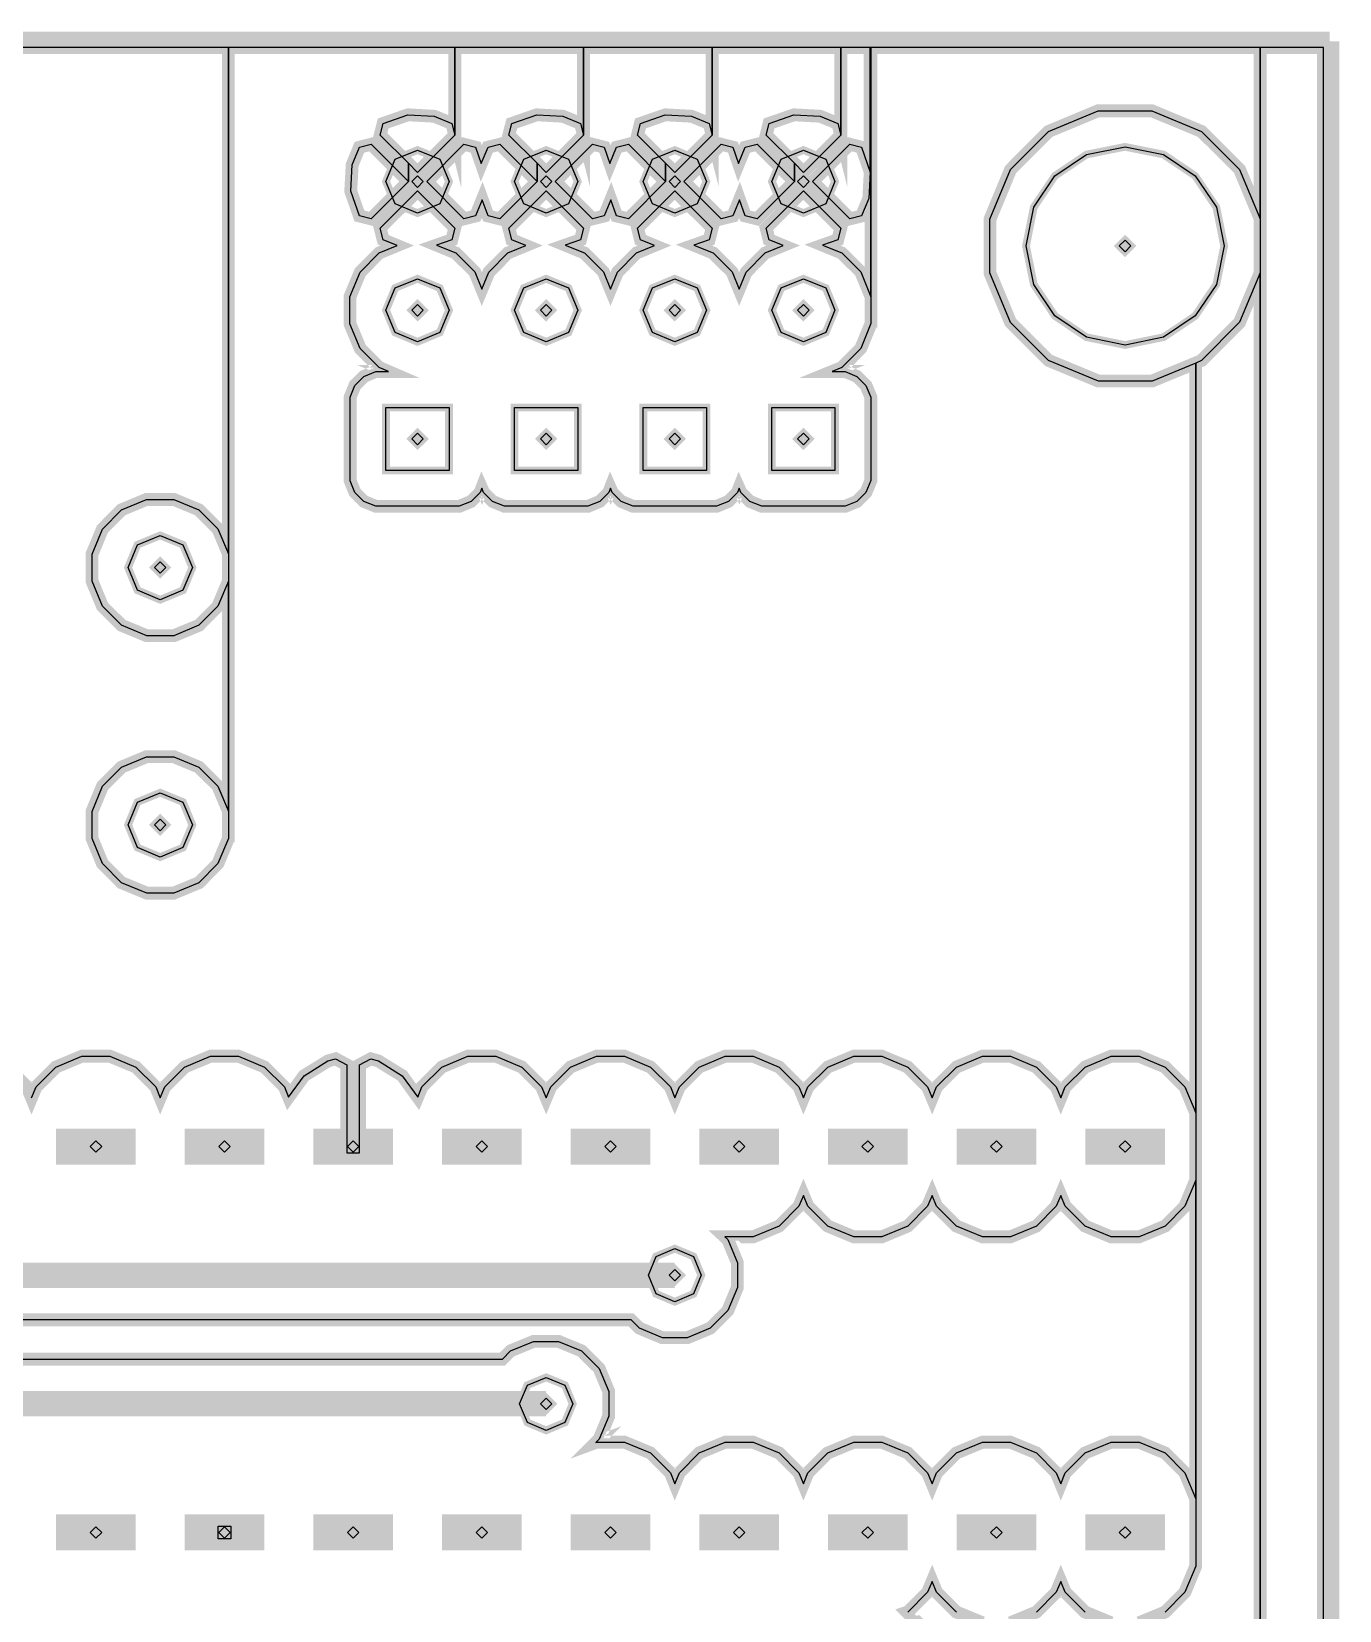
# Model space of a CAD drawing. Extents: x 0 to 6.22, y 0 to 4.04.
# Drawn here: x 5.207 to 6.224, y 0.756 to 1.984 of the extents above; entities that cross this region are included whole.
import ezdxf

# ---------------------------------------------------------------- set-up
doc = ezdxf.new("R2010")
doc.units = 0
doc.layers.get('0').update_dxf_attribs({"linetype": 'CONTINUOUS'})

msp = doc.modelspace()

# ---------------------------------------------------------------- linework, layer by layer
at = {"color": 0}
for points, const_width in [([(6.21636, 1.97613), (4.24783, 1.97613)], 0.015), ([(4.25288, 0.0126411), (6.21137, 0.0126411), (6.21137, 1.97114)], 0.01), ([(5.18836, 1.17882), (5.20378, 1.16341), (5.20725, 1.15495), (5.21078, 1.16341), (5.22618, 1.17882), (5.24636, 1.18723), (5.26818, 1.18723), (5.28836, 1.17882), (5.30376, 1.16341), (5.30724, 1.15495), (5.31076, 1.16341), (5.32617, 1.17882), (5.34636, 1.18723), (5.36817, 1.18723), (5.38835, 1.17882), (5.40375, 1.16341), (5.40707, 1.15544), (5.41906, 1.17204), (5.43767, 1.18354), (5.44358, 1.18522), (5.45225, 1.18056), (5.45225, 1.11203), (5.46224, 1.11203), (5.46224, 1.18056), (5.47097, 1.18522), (5.47683, 1.18354), (5.49544, 1.17204), (5.50738, 1.15544), (5.51074, 1.16341), (5.52615, 1.17882), (5.54633, 1.18723), (5.56814, 1.18723), (5.58838, 1.17882), (5.60374, 1.16341), (5.60726, 1.15495), (5.61079, 1.16341), (5.62614, 1.17882), (5.64638, 1.18723), (5.66818, 1.18723), (5.68836, 1.17882), (5.70378, 1.16341), (5.70725, 1.15495), (5.71078, 1.16341), (5.72618, 1.17882), (5.74636, 1.18723), (5.76818, 1.18723), (5.78836, 1.17882), (5.80376, 1.16341), (5.80724, 1.15495), (5.81076, 1.16341), (5.82617, 1.17882), (5.84636, 1.18723), (5.86817, 1.18723), (5.88835, 1.17882), (5.90375, 1.16341), (5.90728, 1.15495), (5.91075, 1.16341), (5.92617, 1.17882), (5.94635, 1.18723), (5.96815, 1.18723), (5.98833, 1.17882), (6.00375, 1.16341), (6.00726, 1.15495), (6.01074, 1.16341), (6.02615, 1.17882), (6.04633, 1.18723), (6.06814, 1.18723), (6.08838, 1.17882), (6.10374, 1.16341), (6.11214, 1.14323), (6.11214, 1.72601), (6.07824, 1.71203), (6.03646, 1.71203), (5.99783, 1.72803), (5.96826, 1.75754), (5.95225, 1.796), (5.95225, 1.83783), (5.96826, 1.87642), (5.99778, 1.90603), (6.03624, 1.92204), (6.07807, 1.92204), (6.11664, 1.90603), (6.14626, 1.87651), (6.16228, 1.83806), (6.16228, 1.97114), (5.85975, 1.97114), (5.85975, 1.75662), (5.85178, 1.73736), (5.83708, 1.72254), (5.82954, 1.71946), (5.83968, 1.71946), (5.84885, 1.7156), (5.85585, 1.70861), (5.85965, 1.69954), (5.85965, 1.6346), (5.85585, 1.62543), (5.84885, 1.61843), (5.83974, 1.61464), (5.77485, 1.61464), (5.76568, 1.61843), (5.75868, 1.62543), (5.75717, 1.62875), (5.75586, 1.62543), (5.74886, 1.61843), (5.73975, 1.61464), (5.67486, 1.61464), (5.66564, 1.61843), (5.65864, 1.62543), (5.65717, 1.62875), (5.65587, 1.62543), (5.64887, 1.61843), (5.63975, 1.61464), (5.57487, 1.61464), (5.56565, 1.61843), (5.55865, 1.62543), (5.55718, 1.62875), (5.55588, 1.62543), (5.54889, 1.61843), (5.53976, 1.61464), (5.47488, 1.61464), (5.46565, 1.61843), (5.45865, 1.62543), (5.45486, 1.63456), (5.45486, 1.69943), (5.45865, 1.70861), (5.46565, 1.7156), (5.47478, 1.71946), (5.48465, 1.71946), (5.47754, 1.72254), (5.46278, 1.73725), (5.45475, 1.75651), (5.45475, 1.77746), (5.46278, 1.79671), (5.47743, 1.81153), (5.49143, 1.81733), (5.48058, 1.82183), (5.47825, 1.83094), (5.50726, 1.85992), (5.53624, 1.83094), (5.53396, 1.82183), (5.52208, 1.81765), (5.53694, 1.81153), (5.55176, 1.79682), (5.55724, 1.78342), (5.56278, 1.79671), (5.57747, 1.81153), (5.59147, 1.81733), (5.58057, 1.82183), (5.57824, 1.83094), (5.60726, 1.85992), (5.63628, 1.83094), (5.63396, 1.82183), (5.62207, 1.81765), (5.63693, 1.81153), (5.65175, 1.79682), (5.65728, 1.78342), (5.66276, 1.79671), (5.67746, 1.81153), (5.69146, 1.81733), (5.68056, 1.82183), (5.67828, 1.83094), (5.70725, 1.85992), (5.73628, 1.83094), (5.73394, 1.82183), (5.72206, 1.81765), (5.73697, 1.81153), (5.75174, 1.79682), (5.75726, 1.78342), (5.76275, 1.79671), (5.77746, 1.81153), (5.79144, 1.81733), (5.78054, 1.82183), (5.77826, 1.83094), (5.80724, 1.85992), (5.83626, 1.83094), (5.83393, 1.82183), (5.82206, 1.81765), (5.83697, 1.81153), (5.85178, 1.79682), (5.85975, 1.7775), (5.85975, 1.97114), (5.85915, 1.97114), (5.85915, 1.87446), (5.85807, 1.854), (5.85243, 1.84033), (5.84337, 1.83806), (5.81435, 1.86703), (5.84337, 1.89606), (5.85243, 1.89372), (5.85915, 1.87446), (5.85915, 1.97114), (5.83626, 1.97114), (5.83626, 1.9031), (5.80724, 1.87414), (5.80018, 1.88124), (5.80018, 1.86703), (5.77115, 1.83806), (5.76204, 1.84033), (5.75754, 1.85292), (5.75244, 1.84033), (5.74338, 1.83806), (5.71436, 1.86703), (5.74338, 1.89606), (5.75244, 1.89372), (5.75683, 1.88103), (5.76204, 1.89372), (5.77115, 1.89606), (5.80018, 1.86703), (5.80018, 1.88124), (5.77826, 1.9031), (5.78054, 1.91222), (5.79986, 1.91894), (5.82026, 1.91781), (5.83393, 1.91222), (5.83626, 1.9031), (5.83626, 1.97114), (5.73628, 1.97114), (5.73628, 1.9031), (5.70725, 1.87414), (5.70014, 1.88124), (5.70014, 1.86703), (5.67117, 1.83806), (5.66206, 1.84033), (5.65756, 1.85292), (5.65246, 1.84033), (5.64333, 1.83806), (5.61436, 1.86703), (5.64333, 1.89606), (5.65246, 1.89372), (5.65685, 1.88103), (5.66206, 1.89372), (5.67117, 1.89606), (5.70014, 1.86703), (5.70014, 1.88124), (5.67828, 1.9031), (5.68056, 1.91222), (5.69987, 1.91894), (5.72026, 1.91781), (5.73394, 1.91222), (5.73628, 1.9031), (5.73628, 1.97114), (5.63628, 1.97114), (5.63628, 1.9031), (5.60726, 1.87414), (5.60015, 1.88124), (5.60015, 1.86703), (5.57118, 1.83806), (5.56207, 1.84033), (5.55757, 1.85292), (5.55246, 1.84033), (5.54335, 1.83806), (5.51438, 1.86703), (5.54335, 1.89606), (5.55246, 1.89372), (5.55686, 1.88103), (5.56207, 1.89372), (5.57118, 1.89606), (5.60015, 1.86703), (5.60015, 1.88124), (5.57824, 1.9031), (5.58057, 1.91222), (5.59988, 1.91894), (5.62028, 1.91781), (5.63396, 1.91222), (5.63628, 1.9031), (5.63628, 1.97114), (5.53624, 1.97114), (5.53624, 1.9031), (5.50726, 1.87414), (5.50017, 1.88124), (5.50017, 1.86703), (5.47114, 1.83806), (5.46208, 1.84033), (5.45535, 1.85965), (5.45649, 1.88004), (5.46208, 1.89372), (5.47114, 1.89606), (5.50017, 1.86703), (5.50017, 1.88124), (5.47825, 1.9031), (5.48058, 1.91222), (5.49983, 1.91894), (5.52024, 1.91781), (5.53396, 1.91222), (5.53624, 1.9031), (5.53624, 1.97114), (5.36025, 1.97114), (5.36025, 1.35655), (5.35215, 1.33702), (5.33735, 1.3221), (5.31787, 1.31402), (5.29676, 1.31402), (5.27724, 1.3221), (5.26237, 1.33691), (5.25429, 1.35645), (5.25429, 1.37755), (5.26237, 1.39703), (5.27718, 1.41194), (5.29665, 1.42003), (5.31776, 1.42003), (5.33724, 1.41194), (5.35215, 1.39714), (5.36025, 1.3776), (5.36025, 1.55653), (5.35215, 1.53706), (5.33735, 1.52214), (5.31787, 1.51406), (5.29676, 1.51406), (5.27724, 1.52214), (5.26237, 1.53694), (5.25429, 1.55642), (5.25429, 1.57753), (5.26237, 1.597), (5.27718, 1.61193), (5.29665, 1.62001), (5.31776, 1.62001), (5.33724, 1.61193), (5.35215, 1.59711), (5.36025, 1.57764), (5.36025, 1.97114), (5.15978, 1.97114)], 0.01), ([(6.21137, 1.97114), (6.16228, 1.97114), (6.16228, 0.146212)], 0.01), ([(6.21636, 0.00764974), (6.21636, 1.97613)], 0.015), ([(5.20378, 1.16341), (5.20725, 1.15495), (5.21078, 1.16341), (5.22618, 1.17882), (5.24636, 1.18723), (5.26818, 1.18723), (5.28836, 1.17882), (5.30376, 1.16341), (5.30724, 1.15495), (5.31076, 1.16341), (5.32617, 1.17882), (5.34636, 1.18723), (5.36817, 1.18723), (5.38835, 1.17882), (5.40375, 1.16341), (5.40707, 1.15544), (5.41906, 1.17204), (5.43767, 1.18354), (5.44358, 1.18522), (5.45225, 1.18056), (5.45225, 1.11203), (5.46224, 1.11203), (5.46224, 1.18056), (5.47097, 1.18522), (5.47683, 1.18354), (5.49544, 1.17204), (5.50738, 1.15544), (5.51074, 1.16341), (5.52615, 1.17882), (5.54633, 1.18723), (5.56814, 1.18723), (5.58838, 1.17882), (5.60374, 1.16341), (5.60726, 1.15495), (5.61079, 1.16341), (5.62614, 1.17882), (5.64638, 1.18723), (5.66818, 1.18723), (5.68836, 1.17882), (5.70378, 1.16341), (5.70725, 1.15495), (5.71078, 1.16341), (5.72618, 1.17882), (5.74636, 1.18723), (5.76818, 1.18723), (5.78836, 1.17882), (5.80376, 1.16341), (5.80724, 1.15495), (5.81076, 1.16341), (5.82617, 1.17882), (5.84636, 1.18723), (5.86817, 1.18723), (5.88835, 1.17882), (5.90375, 1.16341), (5.90728, 1.15495), (5.91075, 1.16341), (5.92617, 1.17882), (5.94635, 1.18723), (5.96815, 1.18723), (5.98833, 1.17882), (6.00375, 1.16341), (6.00726, 1.15495), (6.01074, 1.16341), (6.02615, 1.17882), (6.04633, 1.18723), (6.06814, 1.18723), (6.08838, 1.17882), (6.10374, 1.16341), (6.11214, 1.14323), (6.11214, 1.72601), (6.07824, 1.71203), (6.03646, 1.71203), (5.99783, 1.72803), (5.96826, 1.75754), (5.95225, 1.796), (5.95225, 1.83783), (5.96826, 1.87642), (5.99778, 1.90603), (6.03624, 1.92204), (6.07807, 1.92204), (6.11664, 1.90603), (6.14626, 1.87651), (6.16228, 1.83806), (6.16228, 1.97114), (5.85975, 1.97114), (5.85975, 1.75662), (5.85178, 1.73736), (5.83708, 1.72254), (5.82954, 1.71946), (5.83968, 1.71946), (5.84885, 1.7156), (5.85585, 1.70861), (5.85965, 1.69954), (5.85965, 1.6346), (5.85585, 1.62543), (5.84885, 1.61843), (5.83974, 1.61464), (5.77485, 1.61464), (5.76568, 1.61843), (5.75868, 1.62543), (5.75717, 1.62875), (5.75586, 1.62543), (5.74886, 1.61843), (5.73975, 1.61464), (5.67486, 1.61464), (5.66564, 1.61843), (5.65864, 1.62543), (5.65717, 1.62875), (5.65587, 1.62543), (5.64887, 1.61843), (5.63975, 1.61464), (5.57487, 1.61464), (5.56565, 1.61843), (5.55865, 1.62543), (5.55718, 1.62875), (5.55588, 1.62543), (5.54889, 1.61843), (5.53976, 1.61464), (5.47488, 1.61464), (5.46565, 1.61843), (5.45865, 1.62543), (5.45486, 1.63456), (5.45486, 1.69943), (5.45865, 1.70861), (5.46565, 1.7156), (5.47478, 1.71946), (5.48465, 1.71946), (5.47754, 1.72254), (5.46278, 1.73725), (5.45475, 1.75651), (5.45475, 1.77746), (5.46278, 1.79671), (5.47743, 1.81153), (5.49143, 1.81733), (5.48058, 1.82183), (5.47825, 1.83094), (5.50726, 1.85992), (5.53624, 1.83094), (5.53396, 1.82183), (5.52208, 1.81765), (5.53694, 1.81153), (5.55176, 1.79682), (5.55724, 1.78342), (5.56278, 1.79671), (5.57747, 1.81153), (5.59147, 1.81733), (5.58057, 1.82183), (5.57824, 1.83094), (5.60726, 1.85992), (5.63628, 1.83094), (5.63396, 1.82183), (5.62207, 1.81765), (5.63693, 1.81153), (5.65175, 1.79682), (5.65728, 1.78342), (5.66276, 1.79671), (5.67746, 1.81153), (5.69146, 1.81733), (5.68056, 1.82183), (5.67828, 1.83094), (5.70725, 1.85992), (5.73628, 1.83094), (5.73394, 1.82183), (5.72206, 1.81765), (5.73697, 1.81153), (5.75174, 1.79682), (5.75726, 1.78342), (5.76275, 1.79671), (5.77746, 1.81153), (5.79144, 1.81733), (5.78054, 1.82183), (5.77826, 1.83094), (5.80724, 1.85992), (5.83626, 1.83094), (5.83393, 1.82183), (5.82206, 1.81765), (5.83697, 1.81153), (5.85178, 1.79682), (5.85975, 1.7775), (5.85975, 1.97114), (5.85915, 1.97114), (5.85915, 1.87446), (5.85807, 1.854), (5.85243, 1.84033), (5.84337, 1.83806), (5.81435, 1.86703), (5.84337, 1.89606), (5.85243, 1.89372), (5.85915, 1.87446), (5.85915, 1.97114), (5.83626, 1.97114), (5.83626, 1.9031), (5.80724, 1.87414), (5.80018, 1.88124), (5.80018, 1.86703), (5.77115, 1.83806), (5.76204, 1.84033), (5.75754, 1.85292), (5.75244, 1.84033), (5.74338, 1.83806), (5.71436, 1.86703), (5.74338, 1.89606), (5.75244, 1.89372), (5.75683, 1.88103), (5.76204, 1.89372), (5.77115, 1.89606), (5.80018, 1.86703), (5.80018, 1.88124), (5.77826, 1.9031), (5.78054, 1.91222), (5.79986, 1.91894), (5.82026, 1.91781), (5.83393, 1.91222), (5.83626, 1.9031), (5.83626, 1.97114), (5.73628, 1.97114), (5.73628, 1.9031), (5.70725, 1.87414), (5.70014, 1.88124), (5.70014, 1.86703), (5.67117, 1.83806), (5.66206, 1.84033), (5.65756, 1.85292), (5.65246, 1.84033), (5.64333, 1.83806), (5.61436, 1.86703), (5.64333, 1.89606), (5.65246, 1.89372), (5.65685, 1.88103), (5.66206, 1.89372), (5.67117, 1.89606), (5.70014, 1.86703), (5.70014, 1.88124), (5.67828, 1.9031), (5.68056, 1.91222), (5.69987, 1.91894), (5.72026, 1.91781), (5.73394, 1.91222), (5.73628, 1.9031), (5.73628, 1.97114), (5.63628, 1.97114), (5.63628, 1.9031), (5.60726, 1.87414), (5.60015, 1.88124), (5.60015, 1.86703), (5.57118, 1.83806), (5.56207, 1.84033), (5.55757, 1.85292), (5.55246, 1.84033), (5.54335, 1.83806), (5.51438, 1.86703), (5.54335, 1.89606), (5.55246, 1.89372), (5.55686, 1.88103), (5.56207, 1.89372), (5.57118, 1.89606), (5.60015, 1.86703), (5.60015, 1.88124), (5.57824, 1.9031), (5.58057, 1.91222), (5.59988, 1.91894), (5.62028, 1.91781), (5.63396, 1.91222), (5.63628, 1.9031), (5.63628, 1.97114), (5.53624, 1.97114), (5.53624, 1.9031), (5.50726, 1.87414), (5.50017, 1.88124), (5.50017, 1.86703), (5.47114, 1.83806), (5.46208, 1.84033), (5.45535, 1.85965), (5.45649, 1.88004), (5.46208, 1.89372), (5.47114, 1.89606), (5.50017, 1.86703), (5.50017, 1.88124), (5.47825, 1.9031), (5.48058, 1.91222), (5.49983, 1.91894), (5.52024, 1.91781), (5.53396, 1.91222), (5.53624, 1.9031), (5.53624, 1.97114), (5.36025, 1.97114), (5.36025, 1.35655), (5.35215, 1.33702), (5.33735, 1.3221), (5.31787, 1.31402), (5.29676, 1.31402), (5.27724, 1.3221), (5.26237, 1.33691), (5.25429, 1.35645), (5.25429, 1.37755), (5.26237, 1.39703), (5.27718, 1.41194), (5.29665, 1.42003), (5.31776, 1.42003), (5.33724, 1.41194), (5.35215, 1.39714), (5.36025, 1.3776), (5.36025, 1.55653), (5.35215, 1.53706), (5.33735, 1.52214), (5.31787, 1.51406), (5.29676, 1.51406), (5.27724, 1.52214), (5.26237, 1.53694), (5.25429, 1.55642), (5.25429, 1.57753), (5.26237, 1.597), (5.27718, 1.61193), (5.29665, 1.62001), (5.31776, 1.62001), (5.33724, 1.61193), (5.35215, 1.59711), (5.36025, 1.57764), (5.36025, 1.97114), (5.15978, 1.97114)], 0.006), ([(6.21137, 0.0126411), (6.21137, 1.97114), (6.21137, 1.97114), (6.16228, 1.97114), (6.16228, 0.146212)], 0.006), ([(5.53174, 1.86703), (5.52453, 1.84978), (5.50726, 1.84256), (5.4899, 1.84978), (5.48275, 1.86703), (5.4899, 1.88439), (5.50726, 1.89154), (5.52453, 1.88439), (5.53174, 1.86703)], 0.006), ([(5.63178, 1.86703), (5.62457, 1.84978), (5.60726, 1.84256), (5.5899, 1.84978), (5.58274, 1.86703), (5.5899, 1.88439), (5.60726, 1.89154), (5.62457, 1.88439), (5.63178, 1.86703)], 0.006), ([(5.73178, 1.86703), (5.72456, 1.84978), (5.70725, 1.84256), (5.68994, 1.84978), (5.68278, 1.86703), (5.68994, 1.88439), (5.70725, 1.89154), (5.72456, 1.88439), (5.73178, 1.86703)], 0.006), ([(5.83176, 1.86703), (5.82454, 1.84978), (5.80724, 1.84256), (5.78993, 1.84978), (5.78276, 1.86703), (5.78993, 1.88439), (5.80724, 1.89154), (5.82454, 1.88439), (5.83176, 1.86703)], 0.006), ([(6.13428, 1.81706), (6.12819, 1.78711), (6.11171, 1.76258), (6.08718, 1.7461), (6.05724, 1.74001), (6.02724, 1.7461), (6.00276, 1.76258), (5.98628, 1.78711), (5.98025, 1.81706), (5.98628, 1.84706), (6.00276, 1.87153), (6.02724, 1.88803), (6.05724, 1.89404), (6.08718, 1.88803), (6.11171, 1.87153), (6.12819, 1.84706), (6.13428, 1.81706)], 0.006), ([(6.16228, 0.188043), (6.16228, 1.79622), (6.14626, 1.75765), (6.11675, 1.72803), (6.11214, 1.72601), (6.11214, 0.790853), (6.10374, 0.770617), (6.08838, 0.755208), (6.06814, 0.746853)], 0.01), ([(6.16228, 0.188043), (6.16228, 1.79622), (6.14626, 1.75765), (6.11675, 1.72803), (6.11214, 1.72601), (6.11214, 0.790853), (6.10374, 0.770617), (6.08838, 0.755208), (6.06814, 0.746853)], 0.006), ([(5.53174, 1.76704), (5.52453, 1.74972), (5.50726, 1.74251), (5.4899, 1.74972), (5.48275, 1.76704), (5.4899, 1.78435), (5.50726, 1.7915), (5.52453, 1.78435), (5.53174, 1.76704)], 0.006), ([(5.63178, 1.76704), (5.62457, 1.74972), (5.60726, 1.74251), (5.5899, 1.74972), (5.58274, 1.76704), (5.5899, 1.78435), (5.60726, 1.7915), (5.62457, 1.78435), (5.63178, 1.76704)], 0.006), ([(5.73178, 1.76704), (5.72456, 1.74972), (5.70725, 1.74251), (5.68994, 1.74972), (5.68278, 1.76704), (5.68994, 1.78435), (5.70725, 1.7915), (5.72456, 1.78435), (5.73178, 1.76704)], 0.006), ([(5.83176, 1.76704), (5.82454, 1.74972), (5.80724, 1.74251), (5.78993, 1.74972), (5.78276, 1.76704), (5.78993, 1.78435), (5.80724, 1.7915), (5.82454, 1.78435), (5.83176, 1.76704)], 0.006), ([(5.33225, 1.56706), (5.32493, 1.54938), (5.30724, 1.54204), (5.28956, 1.54938), (5.28228, 1.56706), (5.28956, 1.58475), (5.30724, 1.59201), (5.32493, 1.58475), (5.33225, 1.56706)], 0.006), ([(5.33225, 1.36702), (5.32493, 1.34939), (5.30724, 1.34201), (5.28956, 1.34939), (5.28228, 1.36702), (5.28956, 1.38477), (5.30724, 1.39204), (5.32493, 1.38477), (5.33225, 1.36702)], 0.006), ([(5.25726, 1.10303), (5.25726, 1.13102)], 0.062), ([(5.35726, 1.10303), (5.35726, 1.13102)], 0.062), ([(5.45725, 1.10303), (5.45725, 1.13102)], 0.062), ([(5.55724, 1.10303), (5.55724, 1.13102)], 0.062), ([(5.65728, 1.10303), (5.65728, 1.13102)], 0.062), ([(5.75726, 1.10303), (5.75726, 1.13102)], 0.062), ([(5.85726, 1.10303), (5.85726, 1.13102)], 0.062), ([(5.95725, 1.10303), (5.95725, 1.13102)], 0.062), ([(6.05724, 1.10303), (6.05724, 1.13102)], 0.062), ([(4.89117, 0.951822), (5.57324, 0.951822), (5.57964, 0.958225), (5.59754, 0.965603), (5.61686, 0.965603), (5.63476, 0.958225), (5.64844, 0.944607), (5.65587, 0.926704), (5.65587, 0.907443), (5.64844, 0.88954), (5.64594, 0.887044), (5.64638, 0.887207), (5.66818, 0.887207), (5.68836, 0.878851), (5.70378, 0.863444), (5.70725, 0.854926), (5.71078, 0.863444), (5.72618, 0.878851), (5.74636, 0.887207), (5.76818, 0.887207), (5.78836, 0.878851), (5.80376, 0.863444), (5.80724, 0.854926), (5.81076, 0.863444), (5.82617, 0.878851), (5.84636, 0.887207), (5.86817, 0.887207), (5.88835, 0.878851), (5.90375, 0.863444), (5.90728, 0.854926), (5.91075, 0.863444), (5.92617, 0.878851), (5.94635, 0.887207), (5.96815, 0.887207), (5.98833, 0.878851), (6.00375, 0.863444), (6.00726, 0.854926), (6.01074, 0.863444), (6.02615, 0.878851), (6.04633, 0.887207), (6.06814, 0.887207), (6.08838, 0.878851), (6.10374, 0.863444), (6.11214, 0.843207), (6.11214, 1.09082), (6.10374, 1.07064), (6.08838, 1.05523), (6.06814, 1.04682), (6.04633, 1.04682), (6.02615, 1.05523), (6.01074, 1.07064), (6.00726, 1.07905), (6.00375, 1.07064), (5.98833, 1.05523), (5.96815, 1.04682), (5.94635, 1.04682), (5.92617, 1.05523), (5.91075, 1.07064), (5.90728, 1.07905), (5.90375, 1.07064), (5.88835, 1.05523), (5.86817, 1.04682), (5.84636, 1.04682), (5.82617, 1.05523), (5.81076, 1.07064), (5.80724, 1.07905), (5.80376, 1.07064), (5.78836, 1.05523), (5.76818, 1.04682), (5.74615, 1.04682), (5.74849, 1.04465), (5.75586, 1.02675), (5.75586, 1.00743), (5.74849, 0.989529), (5.73486, 0.975857), (5.71696, 0.968425), (5.69764, 0.968425), (5.67974, 0.975857), (5.67329, 0.98226), (4.89117, 0.98226)], 0.01), ([(4.89117, 0.951822), (5.57324, 0.951822), (5.57964, 0.958225), (5.59754, 0.965603), (5.61686, 0.965603), (5.63476, 0.958225), (5.64844, 0.944607), (5.65587, 0.926704), (5.65587, 0.907443), (5.64844, 0.88954), (5.64594, 0.887044), (5.64638, 0.887207), (5.66818, 0.887207), (5.68836, 0.878851), (5.70378, 0.863444), (5.70725, 0.854926), (5.71078, 0.863444), (5.72618, 0.878851), (5.74636, 0.887207), (5.76818, 0.887207), (5.78836, 0.878851), (5.80376, 0.863444), (5.80724, 0.854926), (5.81076, 0.863444), (5.82617, 0.878851), (5.84636, 0.887207), (5.86817, 0.887207), (5.88835, 0.878851), (5.90375, 0.863444), (5.90728, 0.854926), (5.91075, 0.863444), (5.92617, 0.878851), (5.94635, 0.887207), (5.96815, 0.887207), (5.98833, 0.878851), (6.00375, 0.863444), (6.00726, 0.854926), (6.01074, 0.863444), (6.02615, 0.878851), (6.04633, 0.887207), (6.06814, 0.887207), (6.08838, 0.878851), (6.10374, 0.863444), (6.11214, 0.843207), (6.11214, 1.09082), (6.10374, 1.07064), (6.08838, 1.05523), (6.06814, 1.04682), (6.04633, 1.04682), (6.02615, 1.05523), (6.01074, 1.07064), (6.00726, 1.07905), (6.00375, 1.07064), (5.98833, 1.05523), (5.96815, 1.04682), (5.94635, 1.04682), (5.92617, 1.05523), (5.91075, 1.07064), (5.90728, 1.07905), (5.90375, 1.07064), (5.88835, 1.05523), (5.86817, 1.04682), (5.84636, 1.04682), (5.82617, 1.05523), (5.81076, 1.07064), (5.80724, 1.07905), (5.80376, 1.07064), (5.78836, 1.05523), (5.76818, 1.04682), (5.74615, 1.04682), (5.74849, 1.04465), (5.75586, 1.02675), (5.75586, 1.00743), (5.74849, 0.989529), (5.73486, 0.975857), (5.71696, 0.968425), (5.69764, 0.968425), (5.67974, 0.975857), (5.67329, 0.98226), (4.89117, 0.98226)], 0.006), ([(5.72786, 1.01704), (5.72179, 1.0025), (5.70725, 0.996419), (5.69271, 1.0025), (5.68668, 1.01704), (5.69271, 1.03163), (5.70725, 1.03765), (5.72179, 1.03163), (5.72786, 1.01704)], 0.006), ([(5.70725, 1.01704), (4.85726, 1.01704)], 0.0197), ([(5.62788, 0.917046), (5.62181, 0.902507), (5.60726, 0.896431), (5.59267, 0.902507), (5.58664, 0.917046), (5.59267, 0.931586), (5.60726, 0.937608), (5.62181, 0.931586), (5.62788, 0.917046)], 0.006), ([(4.85726, 0.917046), (5.60726, 0.917046)], 0.0197), ([(5.25726, 0.80306), (5.25726, 0.831054)], 0.062), ([(5.35726, 0.80306), (5.35726, 0.831054)], 0.062), ([(5.45725, 0.80306), (5.45725, 0.831054)], 0.062), ([(5.55724, 0.80306), (5.55724, 0.831054)], 0.062), ([(5.65728, 0.80306), (5.65728, 0.831054)], 0.062), ([(5.75726, 0.80306), (5.75726, 0.831054)], 0.062), ([(5.85726, 0.80306), (5.85726, 0.831054)], 0.062), ([(5.95725, 0.80306), (5.95725, 0.831054)], 0.062), ([(6.05724, 0.80306), (6.05724, 0.831054)], 0.062), ([(5.94635, 0.746853), (5.92617, 0.755208), (5.91075, 0.770617), (5.90728, 0.779025), (5.90375, 0.770617), (5.88835, 0.755208), (5.88786, 0.755046), (5.89844, 0.744629)], 0.01), ([(5.94635, 0.746853), (5.92617, 0.755208), (5.91075, 0.770617), (5.90728, 0.779025), (5.90375, 0.770617), (5.88835, 0.755208), (5.88786, 0.755046), (5.89844, 0.744629)], 0.006), ([(6.04633, 0.746853), (6.02615, 0.755208), (6.01074, 0.770617), (6.00726, 0.779025), (6.00375, 0.770617), (5.98833, 0.755208), (5.96815, 0.746853)], 0.01), ([(6.04633, 0.746853), (6.02615, 0.755208), (6.01074, 0.770617), (6.00726, 0.779025), (6.00375, 0.770617), (5.98833, 0.755208), (5.96815, 0.746853)], 0.006)]:
    msp.add_lwpolyline(points, dxfattribs=dict(at, const_width=const_width))
for points in [[(4.25288, 0.0126411), (6.21137, 0.0126411), (6.21137, 1.97114)], [(5.20725, 1.15495), (5.21078, 1.16341), (5.22618, 1.17882), (5.24636, 1.18723), (5.26818, 1.18723), (5.28836, 1.17882), (5.30376, 1.16341), (5.30724, 1.15495), (5.31076, 1.16341), (5.32617, 1.17882), (5.34636, 1.18723), (5.36817, 1.18723), (5.38835, 1.17882), (5.40375, 1.16341), (5.40707, 1.15544), (5.41906, 1.17204), (5.43767, 1.18354), (5.44358, 1.18522), (5.45225, 1.18056), (5.45225, 1.11203), (5.46224, 1.11203), (5.46224, 1.18056), (5.47097, 1.18522), (5.47683, 1.18354), (5.49544, 1.17204), (5.50738, 1.15544), (5.51074, 1.16341), (5.52615, 1.17882), (5.54633, 1.18723), (5.56814, 1.18723), (5.58838, 1.17882), (5.60374, 1.16341), (5.60726, 1.15495), (5.61079, 1.16341), (5.62614, 1.17882), (5.64638, 1.18723), (5.66818, 1.18723), (5.68836, 1.17882), (5.70378, 1.16341), (5.70725, 1.15495), (5.71078, 1.16341), (5.72618, 1.17882), (5.74636, 1.18723), (5.76818, 1.18723), (5.78836, 1.17882), (5.80376, 1.16341), (5.80724, 1.15495), (5.81076, 1.16341), (5.82617, 1.17882), (5.84636, 1.18723), (5.86817, 1.18723), (5.88835, 1.17882), (5.90375, 1.16341), (5.90728, 1.15495), (5.91075, 1.16341), (5.92617, 1.17882), (5.94635, 1.18723), (5.96815, 1.18723), (5.98833, 1.17882), (6.00375, 1.16341), (6.00726, 1.15495), (6.01074, 1.16341), (6.02615, 1.17882), (6.04633, 1.18723), (6.06814, 1.18723), (6.08838, 1.17882), (6.10374, 1.16341), (6.11214, 1.14323), (6.11214, 1.72601), (6.07824, 1.71203), (6.03646, 1.71203), (5.99783, 1.72803), (5.96826, 1.75754), (5.95225, 1.796), (5.95225, 1.83783), (5.96826, 1.87642), (5.99778, 1.90603), (6.03624, 1.92204), (6.07807, 1.92204), (6.11664, 1.90603), (6.14626, 1.87651), (6.16228, 1.83806), (6.16228, 1.97114), (5.85975, 1.97114), (5.85975, 1.75662), (5.85178, 1.73736), (5.83708, 1.72254), (5.82954, 1.71946), (5.83968, 1.71946), (5.84885, 1.7156), (5.85585, 1.70861), (5.85965, 1.69954), (5.85965, 1.6346), (5.85585, 1.62543), (5.84885, 1.61843), (5.83974, 1.61464), (5.77485, 1.61464), (5.76568, 1.61843), (5.75868, 1.62543), (5.75717, 1.62875), (5.75586, 1.62543), (5.74886, 1.61843), (5.73975, 1.61464), (5.67486, 1.61464), (5.66564, 1.61843), (5.65864, 1.62543), (5.65717, 1.62875), (5.65587, 1.62543), (5.64887, 1.61843), (5.63975, 1.61464), (5.57487, 1.61464), (5.56565, 1.61843), (5.55865, 1.62543), (5.55718, 1.62875), (5.55588, 1.62543), (5.54889, 1.61843), (5.53976, 1.61464), (5.47488, 1.61464), (5.46565, 1.61843), (5.45865, 1.62543), (5.45486, 1.63456), (5.45486, 1.69943), (5.45865, 1.70861), (5.46565, 1.7156), (5.47478, 1.71946), (5.48465, 1.71946), (5.47754, 1.72254), (5.46278, 1.73725), (5.45475, 1.75651), (5.45475, 1.77746), (5.46278, 1.79671), (5.47743, 1.81153), (5.49143, 1.81733), (5.48058, 1.82183), (5.47825, 1.83094), (5.50726, 1.85992), (5.53624, 1.83094), (5.53396, 1.82183), (5.52208, 1.81765), (5.53694, 1.81153), (5.55176, 1.79682), (5.55724, 1.78342), (5.56278, 1.79671), (5.57747, 1.81153), (5.59147, 1.81733), (5.58057, 1.82183), (5.57824, 1.83094), (5.60726, 1.85992), (5.63628, 1.83094), (5.63396, 1.82183), (5.62207, 1.81765), (5.63693, 1.81153), (5.65175, 1.79682), (5.65728, 1.78342), (5.66276, 1.79671), (5.67746, 1.81153), (5.69146, 1.81733), (5.68056, 1.82183), (5.67828, 1.83094), (5.70725, 1.85992), (5.73628, 1.83094), (5.73394, 1.82183), (5.72206, 1.81765), (5.73697, 1.81153), (5.75174, 1.79682), (5.75726, 1.78342), (5.76275, 1.79671), (5.77746, 1.81153), (5.79144, 1.81733), (5.78054, 1.82183), (5.77826, 1.83094), (5.80724, 1.85992), (5.83626, 1.83094), (5.83393, 1.82183), (5.82206, 1.81765), (5.83697, 1.81153), (5.85178, 1.79682), (5.85975, 1.7775), (5.85975, 1.97114), (5.85915, 1.97114), (5.85915, 1.87446), (5.85807, 1.854), (5.85243, 1.84033), (5.84337, 1.83806), (5.81435, 1.86703), (5.84337, 1.89606), (5.85243, 1.89372), (5.85915, 1.87446), (5.85915, 1.97114), (5.83626, 1.97114), (5.83626, 1.9031), (5.80724, 1.87414), (5.80018, 1.88124), (5.80018, 1.86703), (5.77115, 1.83806), (5.76204, 1.84033), (5.75754, 1.85292), (5.75244, 1.84033), (5.74338, 1.83806), (5.71436, 1.86703), (5.74338, 1.89606), (5.75244, 1.89372), (5.75683, 1.88103), (5.76204, 1.89372), (5.77115, 1.89606), (5.80018, 1.86703), (5.80018, 1.88124), (5.77826, 1.9031), (5.78054, 1.91222), (5.79986, 1.91894), (5.82026, 1.91781), (5.83393, 1.91222), (5.83626, 1.9031), (5.83626, 1.97114), (5.73628, 1.97114), (5.73628, 1.9031), (5.70725, 1.87414), (5.70014, 1.88124), (5.70014, 1.86703), (5.67117, 1.83806), (5.66206, 1.84033), (5.65756, 1.85292), (5.65246, 1.84033), (5.64333, 1.83806), (5.61436, 1.86703), (5.64333, 1.89606), (5.65246, 1.89372), (5.65685, 1.88103), (5.66206, 1.89372), (5.67117, 1.89606), (5.70014, 1.86703), (5.70014, 1.88124), (5.67828, 1.9031), (5.68056, 1.91222), (5.69987, 1.91894), (5.72026, 1.91781), (5.73394, 1.91222), (5.73628, 1.9031), (5.73628, 1.97114), (5.63628, 1.97114), (5.63628, 1.9031), (5.60726, 1.87414), (5.60015, 1.88124), (5.60015, 1.86703), (5.57118, 1.83806), (5.56207, 1.84033), (5.55757, 1.85292), (5.55246, 1.84033), (5.54335, 1.83806), (5.51438, 1.86703), (5.54335, 1.89606), (5.55246, 1.89372), (5.55686, 1.88103), (5.56207, 1.89372), (5.57118, 1.89606), (5.60015, 1.86703), (5.60015, 1.88124), (5.57824, 1.9031), (5.58057, 1.91222), (5.59988, 1.91894), (5.62028, 1.91781), (5.63396, 1.91222), (5.63628, 1.9031), (5.63628, 1.97114), (5.53624, 1.97114), (5.53624, 1.9031), (5.50726, 1.87414), (5.50017, 1.88124), (5.50017, 1.86703), (5.47114, 1.83806), (5.46208, 1.84033), (5.45535, 1.85965), (5.45649, 1.88004), (5.46208, 1.89372), (5.47114, 1.89606), (5.50017, 1.86703), (5.50017, 1.88124), (5.47825, 1.9031), (5.48058, 1.91222), (5.49983, 1.91894), (5.52024, 1.91781), (5.53396, 1.91222), (5.53624, 1.9031), (5.53624, 1.97114), (5.36025, 1.97114), (5.36025, 1.35655), (5.35215, 1.33702), (5.33735, 1.3221), (5.31787, 1.31402), (5.29676, 1.31402), (5.27724, 1.3221), (5.26237, 1.33691), (5.25429, 1.35645), (5.25429, 1.37755), (5.26237, 1.39703), (5.27718, 1.41194), (5.29665, 1.42003), (5.31776, 1.42003), (5.33724, 1.41194), (5.35215, 1.39714), (5.36025, 1.3776), (5.36025, 1.55653), (5.35215, 1.53706), (5.33735, 1.52214), (5.31787, 1.51406), (5.29676, 1.51406), (5.27724, 1.52214), (5.26237, 1.53694), (5.25429, 1.55642), (5.25429, 1.57753), (5.26237, 1.597), (5.27718, 1.61193), (5.29665, 1.62001), (5.31776, 1.62001), (5.33724, 1.61193), (5.35215, 1.59711), (5.36025, 1.57764), (5.36025, 1.97114), (5.15978, 1.97114)], [(6.21137, 1.97114), (6.16228, 1.97114), (6.16228, 0.146212)], [(5.53174, 1.86703), (5.52453, 1.84978), (5.50726, 1.84256), (5.4899, 1.84978), (5.48275, 1.86703), (5.4899, 1.88439), (5.50726, 1.89154), (5.52453, 1.88439), (5.53174, 1.86703)], [(5.63178, 1.86703), (5.62457, 1.84978), (5.60726, 1.84256), (5.5899, 1.84978), (5.58274, 1.86703), (5.5899, 1.88439), (5.60726, 1.89154), (5.62457, 1.88439), (5.63178, 1.86703)], [(5.73178, 1.86703), (5.72456, 1.84978), (5.70725, 1.84256), (5.68994, 1.84978), (5.68278, 1.86703), (5.68994, 1.88439), (5.70725, 1.89154), (5.72456, 1.88439), (5.73178, 1.86703)], [(5.83176, 1.86703), (5.82454, 1.84978), (5.80724, 1.84256), (5.78993, 1.84978), (5.78276, 1.86703), (5.78993, 1.88439), (5.80724, 1.89154), (5.82454, 1.88439), (5.83176, 1.86703)], [(6.13428, 1.81706), (6.12819, 1.78711), (6.11171, 1.76258), (6.08718, 1.7461), (6.05724, 1.74001), (6.02724, 1.7461), (6.00276, 1.76258), (5.98628, 1.78711), (5.98025, 1.81706), (5.98628, 1.84706), (6.00276, 1.87153), (6.02724, 1.88803), (6.05724, 1.89404), (6.08718, 1.88803), (6.11171, 1.87153), (6.12819, 1.84706), (6.13428, 1.81706)], [(6.16228, 0.188043), (6.16228, 1.79622), (6.14626, 1.75765), (6.11675, 1.72803), (6.11214, 1.72601), (6.11214, 0.790853), (6.10374, 0.770617), (6.08838, 0.755208)], [(5.53174, 1.76704), (5.52453, 1.74972), (5.50726, 1.74251), (5.4899, 1.74972), (5.48275, 1.76704), (5.4899, 1.78435), (5.50726, 1.7915), (5.52453, 1.78435), (5.53174, 1.76704)], [(5.63178, 1.76704), (5.62457, 1.74972), (5.60726, 1.74251), (5.5899, 1.74972), (5.58274, 1.76704), (5.5899, 1.78435), (5.60726, 1.7915), (5.62457, 1.78435), (5.63178, 1.76704)], [(5.73178, 1.76704), (5.72456, 1.74972), (5.70725, 1.74251), (5.68994, 1.74972), (5.68278, 1.76704), (5.68994, 1.78435), (5.70725, 1.7915), (5.72456, 1.78435), (5.73178, 1.76704)], [(5.83176, 1.76704), (5.82454, 1.74972), (5.80724, 1.74251), (5.78993, 1.74972), (5.78276, 1.76704), (5.78993, 1.78435), (5.80724, 1.7915), (5.82454, 1.78435), (5.83176, 1.76704)], [(5.33225, 1.56706), (5.32493, 1.54938), (5.30724, 1.54204), (5.28956, 1.54938), (5.28228, 1.56706), (5.28956, 1.58475), (5.30724, 1.59201), (5.32493, 1.58475), (5.33225, 1.56706)], [(5.33225, 1.36702), (5.32493, 1.34939), (5.30724, 1.34201), (5.28956, 1.34939), (5.28228, 1.36702), (5.28956, 1.38477), (5.30724, 1.39204), (5.32493, 1.38477), (5.33225, 1.36702)], [(4.89117, 0.951822), (5.57324, 0.951822), (5.57964, 0.958225), (5.59754, 0.965603), (5.61686, 0.965603), (5.63476, 0.958225), (5.64844, 0.944607), (5.65587, 0.926704), (5.65587, 0.907443), (5.64844, 0.88954), (5.64594, 0.887044), (5.64638, 0.887207), (5.66818, 0.887207), (5.68836, 0.878851), (5.70378, 0.863444), (5.70725, 0.854926), (5.71078, 0.863444), (5.72618, 0.878851), (5.74636, 0.887207), (5.76818, 0.887207), (5.78836, 0.878851), (5.80376, 0.863444), (5.80724, 0.854926), (5.81076, 0.863444), (5.82617, 0.878851), (5.84636, 0.887207), (5.86817, 0.887207), (5.88835, 0.878851), (5.90375, 0.863444), (5.90728, 0.854926), (5.91075, 0.863444), (5.92617, 0.878851), (5.94635, 0.887207), (5.96815, 0.887207), (5.98833, 0.878851), (6.00375, 0.863444), (6.00726, 0.854926), (6.01074, 0.863444), (6.02615, 0.878851), (6.04633, 0.887207), (6.06814, 0.887207), (6.08838, 0.878851), (6.10374, 0.863444), (6.11214, 0.843207), (6.11214, 1.09082), (6.10374, 1.07064), (6.08838, 1.05523), (6.06814, 1.04682), (6.04633, 1.04682), (6.02615, 1.05523), (6.01074, 1.07064), (6.00726, 1.07905), (6.00375, 1.07064), (5.98833, 1.05523), (5.96815, 1.04682), (5.94635, 1.04682), (5.92617, 1.05523), (5.91075, 1.07064), (5.90728, 1.07905), (5.90375, 1.07064), (5.88835, 1.05523), (5.86817, 1.04682), (5.84636, 1.04682), (5.82617, 1.05523), (5.81076, 1.07064), (5.80724, 1.07905), (5.80376, 1.07064), (5.78836, 1.05523), (5.76818, 1.04682), (5.74615, 1.04682), (5.74849, 1.04465), (5.75586, 1.02675), (5.75586, 1.00743), (5.74849, 0.989529), (5.73486, 0.975857), (5.71696, 0.968425), (5.69764, 0.968425), (5.67974, 0.975857), (5.67329, 0.98226), (4.89117, 0.98226)], [(5.72786, 1.01704), (5.72179, 1.0025), (5.70725, 0.996419), (5.69271, 1.0025), (5.68668, 1.01704), (5.69271, 1.03163), (5.70725, 1.03765), (5.72179, 1.03163), (5.72786, 1.01704)], [(5.62788, 0.917046), (5.62181, 0.902507), (5.60726, 0.896431), (5.59267, 0.902507), (5.58664, 0.917046), (5.59267, 0.931586), (5.60726, 0.937608), (5.62181, 0.931586), (5.62788, 0.917046)], [(5.92617, 0.755208), (5.91075, 0.770617), (5.90728, 0.779025), (5.90375, 0.770617), (5.88835, 0.755208)], [(6.02615, 0.755208), (6.01074, 0.770617), (6.00726, 0.779025), (6.00375, 0.770617), (5.98833, 0.755208)]]:
    msp.add_lwpolyline(points, dxfattribs=at)
at = {"color": 7, "const_width": 0.006}
for points in [[(5.51178, 1.86703), (5.50726, 1.86253), (5.50276, 1.86703), (5.50726, 1.87153), (5.51178, 1.86703)], [(5.61176, 1.86703), (5.60726, 1.86253), (5.60275, 1.86703), (5.60726, 1.87153), (5.61176, 1.86703)], [(5.71175, 1.86703), (5.70725, 1.86253), (5.70275, 1.86703), (5.70725, 1.87153), (5.71175, 1.86703)], [(5.81174, 1.86703), (5.80724, 1.86253), (5.80274, 1.86703), (5.80724, 1.87153), (5.81174, 1.86703)], [(6.06174, 1.81706), (6.05724, 1.81256), (6.05274, 1.81706), (6.05724, 1.8215), (6.06174, 1.81706)], [(5.51178, 1.76704), (5.50726, 1.76253), (5.50276, 1.76704), (5.50726, 1.77154), (5.51178, 1.76704)], [(5.61176, 1.76704), (5.60726, 1.76253), (5.60275, 1.76704), (5.60726, 1.77154), (5.61176, 1.76704)], [(5.71175, 1.76704), (5.70725, 1.76253), (5.70275, 1.76704), (5.70725, 1.77154), (5.71175, 1.76704)], [(5.81174, 1.76704), (5.80724, 1.76253), (5.80274, 1.76704), (5.80724, 1.77154), (5.81174, 1.76704)], [(5.51178, 1.66704), (5.50726, 1.66254), (5.50276, 1.66704), (5.50726, 1.67156), (5.51178, 1.66704)], [(5.61176, 1.66704), (5.60726, 1.66254), (5.60275, 1.66704), (5.60726, 1.67156), (5.61176, 1.66704)], [(5.71175, 1.66704), (5.70725, 1.66254), (5.70275, 1.66704), (5.70725, 1.67156), (5.71175, 1.66704)], [(5.81174, 1.66704), (5.80724, 1.66254), (5.80274, 1.66704), (5.80724, 1.67156), (5.81174, 1.66704)], [(5.31174, 1.56706), (5.30724, 1.56256), (5.30274, 1.56706), (5.30724, 1.5715), (5.31174, 1.56706)], [(5.31174, 1.36702), (5.30724, 1.36252), (5.30274, 1.36702), (5.30724, 1.37153), (5.31174, 1.36702)], [(5.26178, 1.11702), (5.25726, 1.11252), (5.25276, 1.11702), (5.25726, 1.12153), (5.26178, 1.11702)], [(5.36176, 1.11702), (5.35726, 1.11252), (5.35275, 1.11702), (5.35726, 1.12153), (5.36176, 1.11702)], [(5.46175, 1.11702), (5.45725, 1.11252), (5.45275, 1.11702), (5.45725, 1.12153), (5.46175, 1.11702)], [(5.56174, 1.11702), (5.55724, 1.11252), (5.55274, 1.11702), (5.55724, 1.12153), (5.56174, 1.11702)], [(5.66178, 1.11702), (5.65728, 1.11252), (5.65278, 1.11702), (5.65728, 1.12153), (5.66178, 1.11702)], [(5.76178, 1.11702), (5.75726, 1.11252), (5.75276, 1.11702), (5.75726, 1.12153), (5.76178, 1.11702)], [(5.86176, 1.11702), (5.85726, 1.11252), (5.85275, 1.11702), (5.85726, 1.12153), (5.86176, 1.11702)], [(5.96175, 1.11702), (5.95725, 1.11252), (5.95275, 1.11702), (5.95725, 1.12153), (5.96175, 1.11702)], [(6.06174, 1.11702), (6.05724, 1.11252), (6.05274, 1.11702), (6.05724, 1.12153), (6.06174, 1.11702)], [(5.71175, 1.01704), (5.70725, 1.01253), (5.70275, 1.01704), (5.70725, 1.02154), (5.71175, 1.01704)], [(5.61176, 0.917046), (5.60726, 0.912543), (5.60275, 0.917046), (5.60726, 0.92155), (5.61176, 0.917046)], [(5.26178, 0.817057), (5.25726, 0.812554), (5.25276, 0.817057), (5.25726, 0.821506), (5.26178, 0.817057)], [(5.36176, 0.817057), (5.35726, 0.812554), (5.35275, 0.817057), (5.35726, 0.821506), (5.36176, 0.817057)], [(5.46175, 0.817057), (5.45725, 0.812554), (5.45275, 0.817057), (5.45725, 0.821506), (5.46175, 0.817057)], [(5.56174, 0.817057), (5.55724, 0.812554), (5.55274, 0.817057), (5.55724, 0.821506), (5.56174, 0.817057)], [(5.66178, 0.817057), (5.65728, 0.812554), (5.65278, 0.817057), (5.65728, 0.821506), (5.66178, 0.817057)], [(5.76178, 0.817057), (5.75726, 0.812554), (5.75276, 0.817057), (5.75726, 0.821506), (5.76178, 0.817057)], [(5.86176, 0.817057), (5.85726, 0.812554), (5.85275, 0.817057), (5.85726, 0.821506), (5.86176, 0.817057)], [(5.96175, 0.817057), (5.95725, 0.812554), (5.95275, 0.817057), (5.95725, 0.821506), (5.96175, 0.817057)], [(6.06174, 0.817057), (6.05724, 0.812554), (6.05274, 0.817057), (6.05724, 0.821506), (6.06174, 0.817057)]]:
    msp.add_lwpolyline(points, dxfattribs=at)
at = {"color": 7}
for points in [[(5.51178, 1.86703), (5.50726, 1.86253), (5.50276, 1.86703), (5.50726, 1.87153), (5.51178, 1.86703)], [(5.61176, 1.86703), (5.60726, 1.86253), (5.60275, 1.86703), (5.60726, 1.87153), (5.61176, 1.86703)], [(5.71175, 1.86703), (5.70725, 1.86253), (5.70275, 1.86703), (5.70725, 1.87153), (5.71175, 1.86703)], [(5.81174, 1.86703), (5.80724, 1.86253), (5.80274, 1.86703), (5.80724, 1.87153), (5.81174, 1.86703)], [(6.06174, 1.81706), (6.05724, 1.81256), (6.05274, 1.81706), (6.05724, 1.8215), (6.06174, 1.81706)], [(5.51178, 1.76704), (5.50726, 1.76253), (5.50276, 1.76704), (5.50726, 1.77154), (5.51178, 1.76704)], [(5.61176, 1.76704), (5.60726, 1.76253), (5.60275, 1.76704), (5.60726, 1.77154), (5.61176, 1.76704)], [(5.71175, 1.76704), (5.70725, 1.76253), (5.70275, 1.76704), (5.70725, 1.77154), (5.71175, 1.76704)], [(5.81174, 1.76704), (5.80724, 1.76253), (5.80274, 1.76704), (5.80724, 1.77154), (5.81174, 1.76704)], [(5.51178, 1.66704), (5.50726, 1.66254), (5.50276, 1.66704), (5.50726, 1.67156), (5.51178, 1.66704)], [(5.61176, 1.66704), (5.60726, 1.66254), (5.60275, 1.66704), (5.60726, 1.67156), (5.61176, 1.66704)], [(5.71175, 1.66704), (5.70725, 1.66254), (5.70275, 1.66704), (5.70725, 1.67156), (5.71175, 1.66704)], [(5.81174, 1.66704), (5.80724, 1.66254), (5.80274, 1.66704), (5.80724, 1.67156), (5.81174, 1.66704)], [(5.31174, 1.56706), (5.30724, 1.56256), (5.30274, 1.56706), (5.30724, 1.5715), (5.31174, 1.56706)], [(5.31174, 1.36702), (5.30724, 1.36252), (5.30274, 1.36702), (5.30724, 1.37153), (5.31174, 1.36702)], [(5.26178, 1.11702), (5.25726, 1.11252), (5.25276, 1.11702), (5.25726, 1.12153), (5.26178, 1.11702)], [(5.36176, 1.11702), (5.35726, 1.11252), (5.35275, 1.11702), (5.35726, 1.12153), (5.36176, 1.11702)], [(5.46175, 1.11702), (5.45725, 1.11252), (5.45275, 1.11702), (5.45725, 1.12153), (5.46175, 1.11702)], [(5.56174, 1.11702), (5.55724, 1.11252), (5.55274, 1.11702), (5.55724, 1.12153), (5.56174, 1.11702)], [(5.66178, 1.11702), (5.65728, 1.11252), (5.65278, 1.11702), (5.65728, 1.12153), (5.66178, 1.11702)], [(5.76178, 1.11702), (5.75726, 1.11252), (5.75276, 1.11702), (5.75726, 1.12153), (5.76178, 1.11702)], [(5.86176, 1.11702), (5.85726, 1.11252), (5.85275, 1.11702), (5.85726, 1.12153), (5.86176, 1.11702)], [(5.96175, 1.11702), (5.95725, 1.11252), (5.95275, 1.11702), (5.95725, 1.12153), (5.96175, 1.11702)], [(6.06174, 1.11702), (6.05724, 1.11252), (6.05274, 1.11702), (6.05724, 1.12153), (6.06174, 1.11702)], [(5.71175, 1.01704), (5.70725, 1.01253), (5.70275, 1.01704), (5.70725, 1.02154), (5.71175, 1.01704)], [(5.61176, 0.917046), (5.60726, 0.912543), (5.60275, 0.917046), (5.60726, 0.92155), (5.61176, 0.917046)], [(5.26178, 0.817057), (5.25726, 0.812554), (5.25276, 0.817057), (5.25726, 0.821506), (5.26178, 0.817057)], [(5.36176, 0.817057), (5.35726, 0.812554), (5.35275, 0.817057), (5.35726, 0.821506), (5.36176, 0.817057)], [(5.46175, 0.817057), (5.45725, 0.812554), (5.45275, 0.817057), (5.45725, 0.821506), (5.46175, 0.817057)], [(5.56174, 0.817057), (5.55724, 0.812554), (5.55274, 0.817057), (5.55724, 0.821506), (5.56174, 0.817057)], [(5.66178, 0.817057), (5.65728, 0.812554), (5.65278, 0.817057), (5.65728, 0.821506), (5.66178, 0.817057)], [(5.76178, 0.817057), (5.75726, 0.812554), (5.75276, 0.817057), (5.75726, 0.821506), (5.76178, 0.817057)], [(5.86176, 0.817057), (5.85726, 0.812554), (5.85275, 0.817057), (5.85726, 0.821506), (5.86176, 0.817057)], [(5.96175, 0.817057), (5.95725, 0.812554), (5.95275, 0.817057), (5.95725, 0.821506), (5.96175, 0.817057)], [(6.06174, 0.817057), (6.05724, 0.812554), (6.05274, 0.817057), (6.05724, 0.821506), (6.06174, 0.817057)]]:
    msp.add_lwpolyline(points, dxfattribs=at)
at = {"color": 0}
for points, const_width in [([(5.48275, 1.69151), (5.48275, 1.64253), (5.53174, 1.64253), (5.53174, 1.69151), (5.48275, 1.69151)], 0.006), ([(5.58274, 1.69151), (5.58274, 1.64253), (5.63178, 1.64253), (5.63178, 1.69151), (5.58274, 1.69151)], 0.006), ([(5.68278, 1.69151), (5.68278, 1.64253), (5.73178, 1.64253), (5.73178, 1.69151), (5.68278, 1.69151)], 0.006), ([(5.78276, 1.69151), (5.78276, 1.64253), (5.83176, 1.64253), (5.83176, 1.69151), (5.78276, 1.69151)], 0.006), ([(5.35226, 0.822049), (5.35226, 0.812011), (5.36225, 0.812011), (5.36225, 0.822049), (5.35226, 0.822049)], 0.01), ([(5.35226, 0.822049), (5.35226, 0.812011), (5.36225, 0.812011), (5.36225, 0.822049), (5.35226, 0.822049)], 0.006)]:
    msp.add_lwpolyline(points, close=True, dxfattribs=dict(at, const_width=const_width))
for points in [[(5.48275, 1.69151), (5.53174, 1.69151), (5.53174, 1.64253), (5.48275, 1.64253), (5.48275, 1.69151)], [(5.58274, 1.69151), (5.63178, 1.69151), (5.63178, 1.64253), (5.58274, 1.64253), (5.58274, 1.69151)], [(5.68278, 1.69151), (5.73178, 1.69151), (5.73178, 1.64253), (5.68278, 1.64253), (5.68278, 1.69151)], [(5.78276, 1.69151), (5.83176, 1.69151), (5.83176, 1.64253), (5.78276, 1.64253), (5.78276, 1.69151)], [(5.35226, 0.822049), (5.36225, 0.822049), (5.36225, 0.812011), (5.35226, 0.812011), (5.35226, 0.822049)]]:
    msp.add_lwpolyline(points, close=True, dxfattribs=at)

doc.saveas('drawing.dxf')
